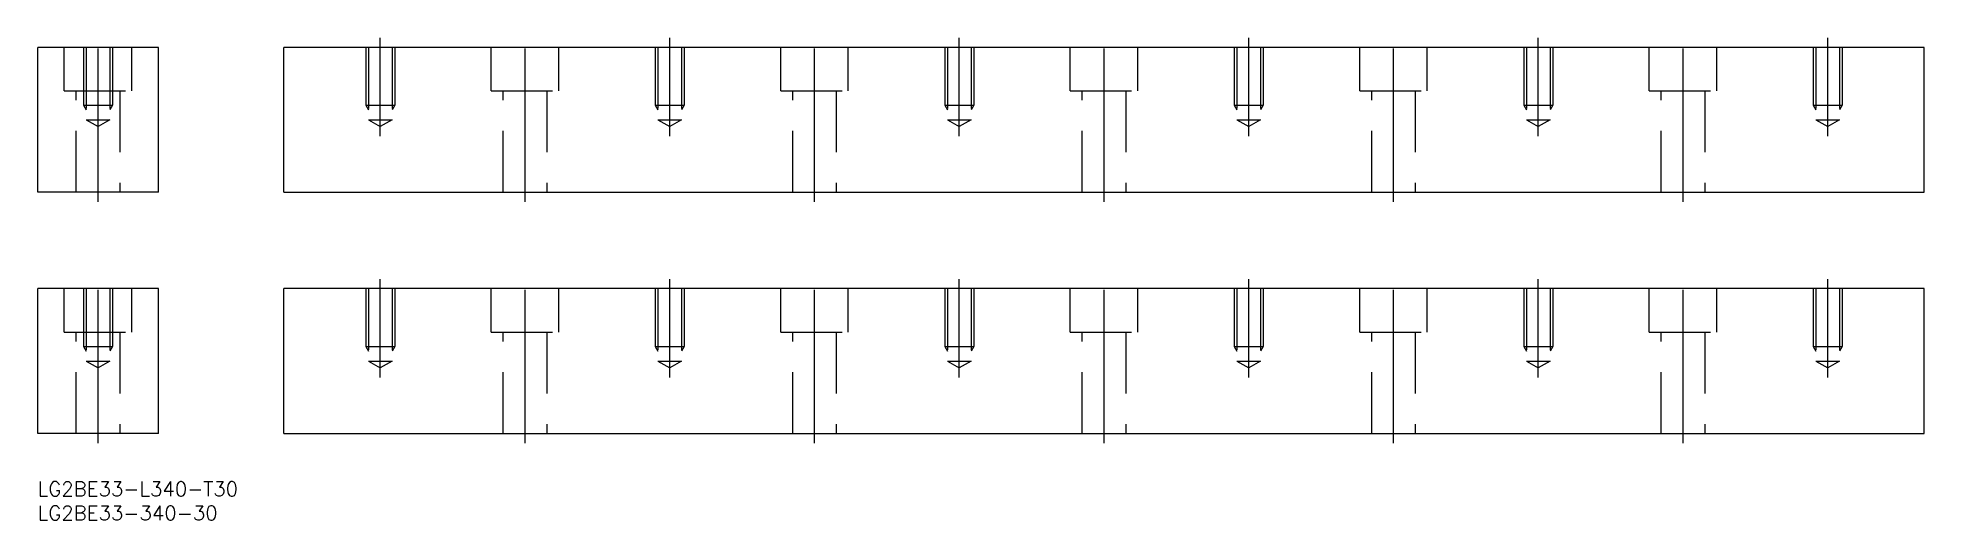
# Model space of a CAD drawing. Extents: x 0 to 391, y -18 to 82.
import ezdxf

# ---------------------------------------------------------------- set-up
doc = ezdxf.new("R2010")
doc.units = 0
doc.linetypes.add('CENTER', pattern=[50.8, 31.75, -6.35, 6.35, -6.35])
doc.linetypes.add('DASHED', pattern=[19.05, 12.7, -6.35])
doc.layers.get('0').update_dxf_attribs({"linetype": 'CONTINUOUS'})
doc.layers.add('CENTER', color=1, linetype='CENTER')
doc.styles.get("Standard").update_dxf_attribs({"font": 'txt.shx', "height": 3, "bigfont": 'bigfont.shx'})

# ---------------------------------------------------------------- blocks, each defined once
blk = doc.blocks.new('*U2')
at = {"color": 7, "linetype": 'CONTINUOUS'}
blk.add_text('LG2BE33-L340-T30', height=3, dxfattribs=at).set_placement((0, -13))
blk = doc.blocks.new('*U3')
at = {"color": 7, "linetype": 'CONTINUOUS'}
blk.add_text('LG2BE33-340-30', height=3, dxfattribs=at).set_placement((0, -18))

msp = doc.modelspace()

# ---------------------------------------------------------------- linework, layer by layer
at = {"color": 7, "linetype": 'CONTINUOUS'}
for p, q in [((25, 80), (0, 80)), ((0, 50), (0, 80)), ((25, 50), (25, 80)), ((390.99, 80), (50.99, 80)), ((50.99, 50), (50.99, 80)), ((390.99, 50), (390.99, 80)), ((25, 50), (0, 50)), ((50.99, 50), (390.99, 50)), ((25, 30), (0, 30)), ((0, 0), (0, 30)), ((25, 0), (25, 30)), ((390.99, 30), (50.99, 30)), ((50.99, 0), (50.99, 30)), ((390.99, 0), (390.99, 30)), ((25, 0), (0, 0)), ((50.99, 0), (390.99, 0))]:
    msp.add_line(p, q, dxfattribs=at)
at = {"color": 3, "linetype": 'DASHED'}
for p, q in [((5.5, 71), (5.5, 80)), ((9.5, 80), (9.5, 68)), ((10.04, 80), (10.04, 65)), ((14.96, 80), (14.96, 65)), ((15.5, 80), (15.5, 68)), ((19.5, 71), (19.5, 80)), ((67.99, 80), (67.99, 68)), ((68.53, 80), (68.53, 65)), ((73.45, 80), (73.45, 65)), ((73.99, 80), (73.99, 68)), ((93.99, 71), (93.99, 80)), ((107.99, 71), (107.99, 80)), ((127.99, 80), (127.99, 68)), ((128.53, 80), (128.53, 65)), ((133.45, 80), (133.45, 65)), ((133.99, 80), (133.99, 68)), ((153.99, 71), (153.99, 80)), ((167.99, 71), (167.99, 80)), ((187.99, 80), (187.99, 68)), ((188.53, 80), (188.53, 65)), ((193.45, 80), (193.45, 65)), ((193.99, 80), (193.99, 68)), ((213.99, 71), (213.99, 80)), ((227.99, 71), (227.99, 80)), ((247.99, 80), (247.99, 68)), ((248.53, 80), (248.53, 65)), ((253.45, 80), (253.45, 65)), ((253.99, 80), (253.99, 68)), ((273.99, 71), (273.99, 80)), ((287.99, 71), (287.99, 80)), ((307.99, 80), (307.99, 68)), ((308.53, 80), (308.53, 65)), ((313.45, 80), (313.45, 65)), ((313.99, 80), (313.99, 68)), ((333.99, 71), (333.99, 80)), ((347.99, 71), (347.99, 80)), ((367.99, 80), (367.99, 68)), ((368.53, 80), (368.53, 65)), ((373.45, 80), (373.45, 65)), ((373.99, 80), (373.99, 68)), ((5.5, 71), (19.5, 71)), ((8, 50), (8, 71)), ((17, 71), (17, 50)), ((93.99, 71), (107.99, 71)), ((96.49, 50), (96.49, 71)), ((105.49, 71), (105.49, 50)), ((153.99, 71), (167.99, 71)), ((156.49, 50), (156.49, 71)), ((165.49, 71), (165.49, 50)), ((213.99, 71), (227.99, 71)), ((216.49, 50), (216.49, 71)), ((225.49, 71), (225.49, 50)), ((273.99, 71), (287.99, 71)), ((276.49, 50), (276.49, 71)), ((285.49, 71), (285.49, 50)), ((333.99, 71), (347.99, 71)), ((336.49, 50), (336.49, 71)), ((345.49, 71), (345.49, 50)), ((9.5, 68), (15.5, 68)), ((9.5, 68), (10.04, 67.06)), ((15.5, 68), (14.96, 67.06)), ((67.99, 68), (73.99, 68)), ((67.99, 68), (68.53, 67.06)), ((73.99, 68), (73.45, 67.06)), ((127.99, 68), (133.99, 68)), ((127.99, 68), (128.53, 67.06)), ((133.99, 68), (133.45, 67.06)), ((187.99, 68), (193.99, 68)), ((187.99, 68), (188.53, 67.06)), ((193.99, 68), (193.45, 67.06)), ((247.99, 68), (253.99, 68)), ((247.99, 68), (248.53, 67.06)), ((253.99, 68), (253.45, 67.06)), ((307.99, 68), (308.53, 67.06)), ((307.99, 68), (313.99, 68)), ((313.99, 68), (313.45, 67.06)), ((367.99, 68), (373.99, 68)), ((367.99, 68), (368.53, 67.06)), ((373.99, 68), (373.45, 67.06)), ((10.04, 65), (14.96, 65)), ((10.04, 65), (12.5, 63.58)), ((14.96, 65), (12.5, 63.58)), ((68.53, 65), (70.99, 63.58)), ((68.53, 65), (73.45, 65)), ((73.45, 65), (70.99, 63.58)), ((128.53, 65), (133.45, 65)), ((128.53, 65), (130.99, 63.58)), ((133.45, 65), (130.99, 63.58)), ((188.53, 65), (190.99, 63.58)), ((188.53, 65), (193.45, 65)), ((193.45, 65), (190.99, 63.58)), ((248.53, 65), (253.45, 65)), ((248.53, 65), (250.99, 63.58)), ((253.45, 65), (250.99, 63.58)), ((308.53, 65), (313.45, 65)), ((308.53, 65), (310.99, 63.58)), ((313.45, 65), (310.99, 63.58)), ((368.53, 65), (370.99, 63.58)), ((368.53, 65), (373.45, 65)), ((373.45, 65), (370.99, 63.58)), ((5.5, 21), (5.5, 30)), ((9.5, 30), (9.5, 18)), ((10.04, 30), (10.04, 15)), ((14.96, 30), (14.96, 15)), ((15.5, 30), (15.5, 18)), ((19.5, 21), (19.5, 30)), ((67.99, 30), (67.99, 18)), ((68.53, 30), (68.53, 15)), ((73.45, 30), (73.45, 15)), ((73.99, 30), (73.99, 18)), ((93.99, 21), (93.99, 30)), ((107.99, 21), (107.99, 30)), ((127.99, 30), (127.99, 18)), ((128.53, 30), (128.53, 15)), ((133.45, 30), (133.45, 15)), ((133.99, 30), (133.99, 18)), ((153.99, 21), (153.99, 30)), ((167.99, 21), (167.99, 30)), ((187.99, 30), (187.99, 18)), ((188.53, 30), (188.53, 15)), ((193.45, 30), (193.45, 15)), ((193.99, 30), (193.99, 18)), ((213.99, 21), (213.99, 30)), ((227.99, 21), (227.99, 30)), ((247.99, 30), (247.99, 18)), ((248.53, 30), (248.53, 15)), ((253.45, 30), (253.45, 15)), ((253.99, 30), (253.99, 18)), ((273.99, 21), (273.99, 30)), ((287.99, 21), (287.99, 30)), ((307.99, 30), (307.99, 18)), ((308.53, 30), (308.53, 15)), ((313.45, 30), (313.45, 15)), ((313.99, 30), (313.99, 18)), ((333.99, 21), (333.99, 30)), ((347.99, 21), (347.99, 30)), ((367.99, 30), (367.99, 18)), ((368.53, 30), (368.53, 15)), ((373.45, 30), (373.45, 15)), ((373.99, 30), (373.99, 18)), ((5.5, 21), (19.5, 21)), ((8, 0), (8, 21)), ((17, 21), (17, 0)), ((93.99, 21), (107.99, 21)), ((96.49, 0), (96.49, 21)), ((105.49, 21), (105.49, 0)), ((153.99, 21), (167.99, 21)), ((156.49, 0), (156.49, 21)), ((165.49, 21), (165.49, 0)), ((213.99, 21), (227.99, 21)), ((216.49, 0), (216.49, 21)), ((225.49, 21), (225.49, 0)), ((273.99, 21), (287.99, 21)), ((276.49, 0), (276.49, 21)), ((285.49, 21), (285.49, 0)), ((333.99, 21), (347.99, 21)), ((336.49, 0), (336.49, 21)), ((345.49, 21), (345.49, 0)), ((9.5, 18), (15.5, 18)), ((9.5, 18), (10.04, 17.06)), ((15.5, 18), (14.96, 17.06)), ((67.99, 18), (73.99, 18)), ((67.99, 18), (68.53, 17.06)), ((73.99, 18), (73.45, 17.06)), ((127.99, 18), (133.99, 18)), ((127.99, 18), (128.53, 17.06)), ((133.99, 18), (133.45, 17.06)), ((187.99, 18), (193.99, 18)), ((187.99, 18), (188.53, 17.06)), ((193.99, 18), (193.45, 17.06)), ((247.99, 18), (253.99, 18)), ((247.99, 18), (248.53, 17.06)), ((253.99, 18), (253.45, 17.06)), ((307.99, 18), (313.99, 18)), ((307.99, 18), (308.53, 17.06)), ((313.99, 18), (313.45, 17.06)), ((367.99, 18), (373.99, 18)), ((367.99, 18), (368.53, 17.06)), ((373.99, 18), (373.45, 17.06)), ((10.04, 15), (14.96, 15)), ((10.04, 15), (12.5, 13.58)), ((14.96, 15), (12.5, 13.58)), ((68.53, 15), (73.45, 15)), ((68.53, 15), (70.99, 13.58)), ((73.45, 15), (70.99, 13.58)), ((128.53, 15), (133.45, 15)), ((128.53, 15), (130.99, 13.58)), ((133.45, 15), (130.99, 13.58)), ((188.53, 15), (193.45, 15)), ((188.53, 15), (190.99, 13.58)), ((193.45, 15), (190.99, 13.58)), ((248.53, 15), (253.45, 15)), ((248.53, 15), (250.99, 13.58)), ((253.45, 15), (250.99, 13.58)), ((308.53, 15), (313.45, 15)), ((308.53, 15), (310.99, 13.58)), ((313.45, 15), (310.99, 13.58)), ((368.53, 15), (373.45, 15)), ((368.53, 15), (370.99, 13.58)), ((373.45, 15), (370.99, 13.58))]:
    msp.add_line(p, q, dxfattribs=at)
at = {"layer": 'CENTER', "color": 1, "linetype": 'CENTER'}
for p, q in [((12.5, 48), (12.5, 82)), ((70.99, 61.58), (70.99, 82)), ((100.99, 48), (100.99, 82)), ((130.99, 61.58), (130.99, 82)), ((160.99, 48), (160.99, 82)), ((190.99, 61.58), (190.99, 82)), ((220.99, 48), (220.99, 82)), ((250.99, 61.58), (250.99, 82)), ((280.99, 48), (280.99, 82)), ((310.99, 61.58), (310.99, 82)), ((340.99, 48), (340.99, 82)), ((370.99, 61.58), (370.99, 82)), ((12.5, -2), (12.5, 32)), ((70.99, 11.58), (70.99, 32)), ((100.99, -2), (100.99, 32)), ((130.99, 11.58), (130.99, 32)), ((160.99, -2), (160.99, 32)), ((190.99, 11.58), (190.99, 32)), ((220.99, -2), (220.99, 32)), ((250.99, 11.58), (250.99, 32)), ((280.99, -2), (280.99, 32)), ((310.99, 11.58), (310.99, 32)), ((340.99, -2), (340.99, 32)), ((370.99, 11.58), (370.99, 32))]:
    msp.add_line(p, q, dxfattribs=at)

# ---------------------------------------------------------------- block references
at = {"color": 7, "linetype": 'CONTINUOUS'}
for name in ['*U2', '*U3']:
    msp.add_blockref(name, (0, 0), dxfattribs=at)

doc.saveas('drawing.dxf')
